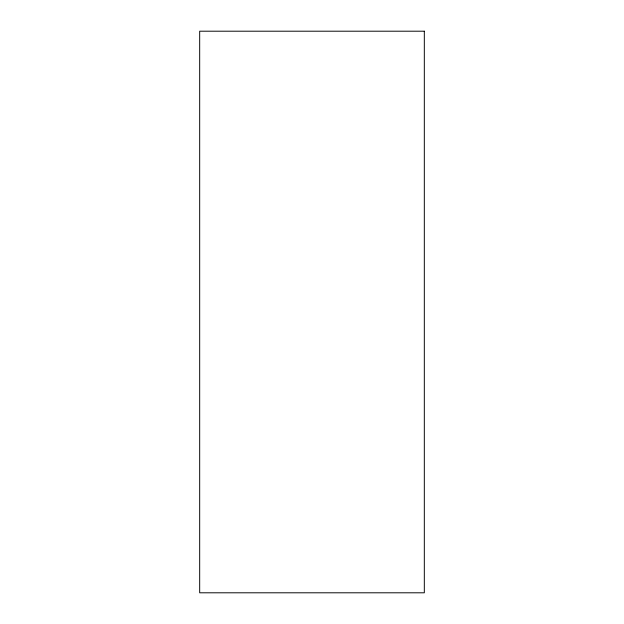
<?xml version="1.0" encoding="UTF-8"?>
<svg xmlns="http://www.w3.org/2000/svg" width="624" height="624" viewBox="0 0 624 624"><rect width="100%" height="100%" fill="white"/><g stroke="black" fill="none" stroke-linecap="round" stroke-linejoin="round"><path stroke-width="0.94" d="M424.32 31.2L199.68 31.2L199.68 592.8L424.32 592.8L424.32 31.2"/></g></svg>
